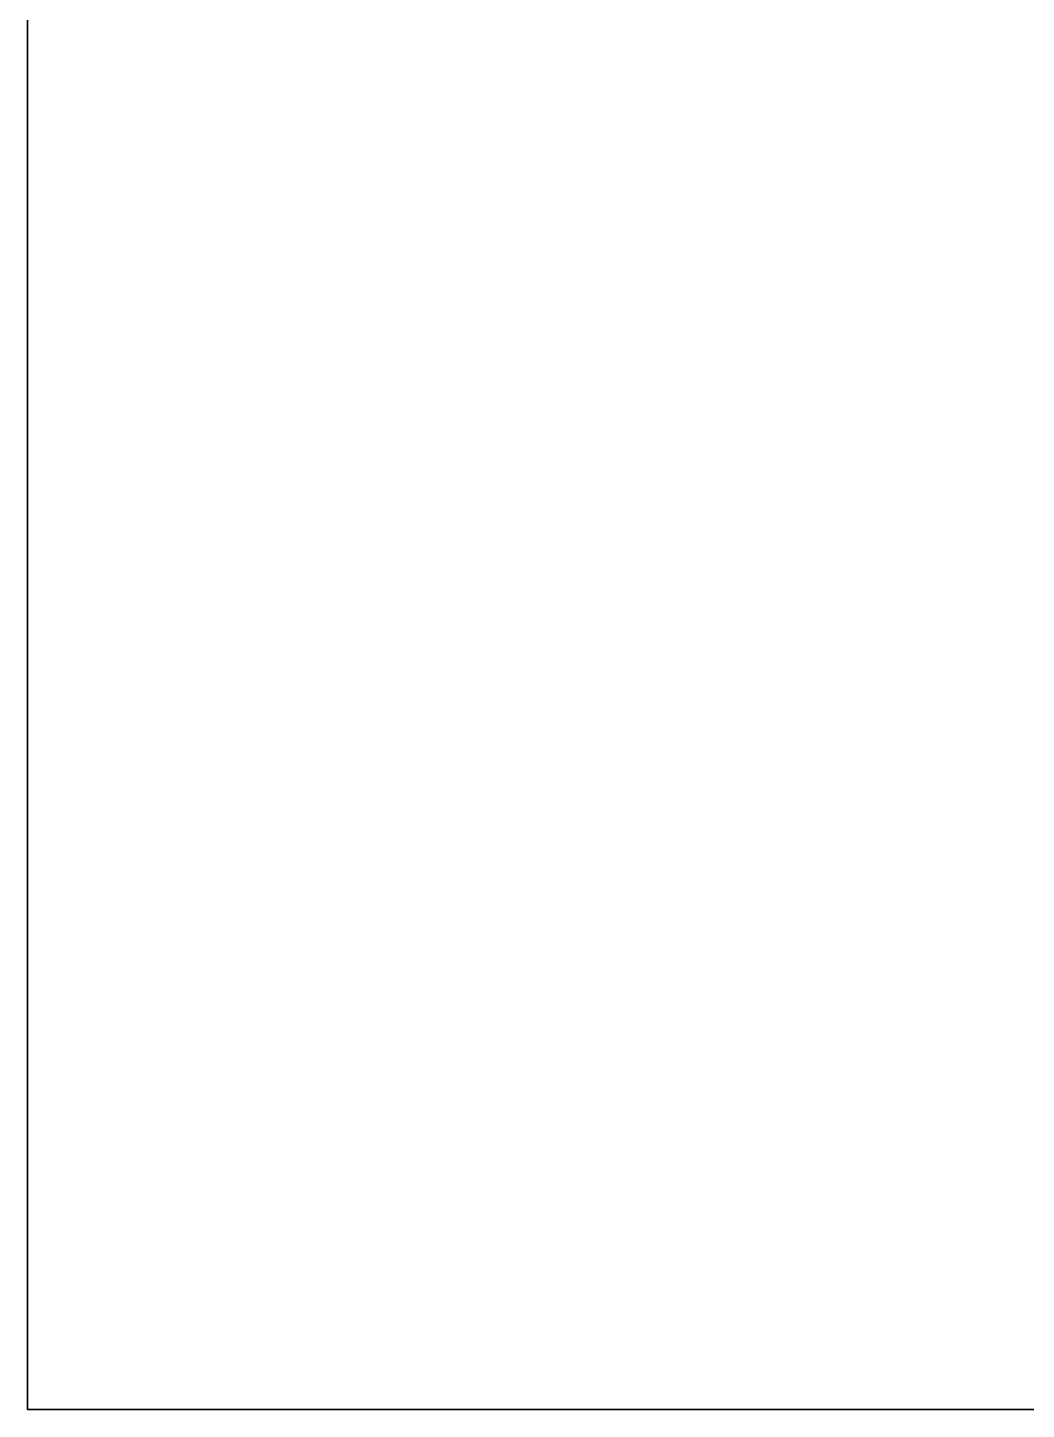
# Model space of a CAD drawing. Header units: millimetres. Extents: x 1769 to 1960, y 325 to 373.
# Drawn here: x 1896.57 to 1912.5, y 325.53 to 347.58 of the extents above; entities that cross this region are included whole.
import ezdxf

# ---------------------------------------------------------------- set-up
doc = ezdxf.new("R2010")
doc.units = ezdxf.units.MM
picture_1 = doc.add_image_def('image2.jpg', size_in_pixel=(564, 1002))

msp = doc.modelspace()

# ---------------------------------------------------------------- pictures from other files: only their frames are drawn
at = {"color": 7, "lineweight": 35, "true_color": 0xffffff}
image = msp.add_image(picture_1, insert=(1896.566216980279, 325.5330158226255), size_in_units=(26.706837922756247, 47.44725460744993), dxfattribs=at)
image.dxf.flags = 7

doc.saveas('drawing.dxf')
